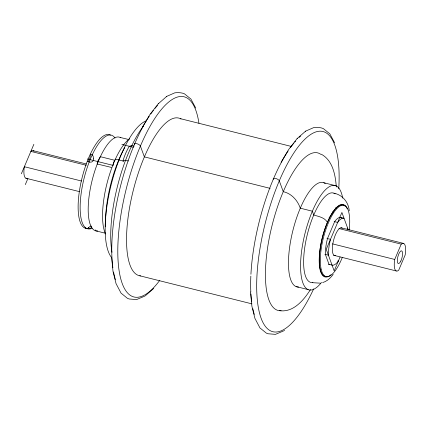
<?xml version="1.0" encoding="UTF-8"?>
<svg xmlns="http://www.w3.org/2000/svg" width="427" height="427" viewBox="0 0 427 427"><rect width="100%" height="100%" fill="white"/><g stroke="black" fill="none" stroke-linecap="round" stroke-linejoin="round"><path stroke-width="0.64" d="M21.35 173.805L33.872 144.31M25.31 184.613L27.867 178.593M334.645 221.682L327.472 238.576A24.179 7.905 -75.9 0 0 325.369 254.412L329.009 264.324M340.073 257.038L334.176 270.937L326.255 249.32L341.904 212.449L348.24 229.747M401.22 244.137A14.272 4.665 -75.9 0 1 405.18 254.946L398.679 270.259A14.272 4.665 -75.9 0 1 394.719 259.451L401.22 244.137L338.947 228.541M91.597 226.721L90.38 228.808L88.362 228.301A4.387 1.436 -75.9 0 0 88.458 227.399M142.212 127.454L149.834 114.666L158.23 103.83L166.781 96.342L174.83 92.819C177.931 92.51 181.598 92.504 184.485 93.844L190.917 99.053L195.731 108.036M281.099 162.233L288.721 149.439L297.117 138.604L305.668 131.116L313.717 127.593C316.813 127.283 320.485 127.278 323.367 128.618L329.804 133.832L334.619 142.815M310.493 289.517C303.837 300.037 293.418 312.724 279.471 310.669M333.199 274.428C330.493 277.977 327.055 281.366 322.647 282.589M153.736 288.422L145.191 295.9M158.23 103.83L158.63 103.483M166.343 96.721L166.781 96.342M297.117 138.604L297.518 138.257M305.23 131.5L305.668 131.116M284.072 330.679L284.51 330.306M97.196 163.979L111.378 167.411M144.673 296.173L136.549 299.578L129.21 298.991L127.481 298.361L121.049 293.135L116.053 283.64L113.016 271.481L111.623 257.155M283.56 330.946L275.431 334.357L268.097 333.765L266.368 333.135L259.936 327.915L254.94 318.419L251.898 306.26L250.51 291.929M91.148 225.974C88.88 226.358 87.951 229.87 85.496 228.248A4.387 1.436 -75.9 0 1 85.672 227.708M320.367 283.165L312.537 282.695M120.163 137.441L129.002 139.597M180.418 118.669L291.337 146.44M323.826 182.74L335.9 185.766M134.11 146.13L131.847 145.564L129.285 146.28A70.028 59.631 -20.1 0 0 122.955 161.011L125.575 160.28L128.404 160.99M121.866 144.422L133.256 147.272M270.12 188.366L144.363 156.874L140.408 146.066A3.293 1.35 23 0 0 136.795 143.691A3.293 1.35 23 0 0 134.366 144.556M115.605 159.17L123.83 161.23M114.431 160.21L100.356 156.682L97.591 161.443L97.175 163.973M87.348 158.951L112.968 165.366M334.144 221.554L337.666 222.435A24.158 7.894 -75.9 0 1 344.045 218.304L340.025 217.3A24.152 7.894 -75.9 0 0 339.337 217.183M347.172 228.087L347.679 228.215A24.158 7.894 -75.9 0 1 347.679 229.561M33.327 150.71L86.329 163.984M340.992 227.751L403.686 243.449M86.211 165.26L30.861 151.398A14.272 4.665 -75.9 0 1 34.048 151.302M326.97 238.453L330.493 239.333M81.6 181.043L24.36 166.711A14.272 4.665 -75.9 0 0 27.088 178.256M332.446 243.854L394.719 259.451M25.855 178.208L79.502 191.643M333.519 255.245L396.213 270.948M324.878 254.295L328.4 255.175A24.158 7.894 -75.9 0 1 330.487 239.333M337.906 260.822L338.414 260.95A24.158 7.894 -75.9 0 1 332.025 265.092M328.507 264.201L332.03 265.082M105.608 233.286L95.552 230.767L95.477 229.891M296.135 286.592L308.209 289.618M139.762 275.778L251.973 303.875M333.925 193.185C342.454 194.771 348.672 202.345 349.249 210.879M321.301 154.211C332.82 160.472 335.425 175.059 336.311 186.983M327.402 222.339C324.776 217.498 318.547 216.51 313.738 214.994L312.356 211.21L300.277 208.184C297.662 200.391 291.492 193.474 283.25 191.654L279.29 180.845A3.293 1.35 23 0 0 275.677 178.465A3.293 1.35 23 0 0 273.253 179.329M341.029 217.551L341.258 218.17M115.402 279.626A103.19 33.733 -75.9 0 1 113.55 271.983M112.877 267.772A103.19 33.733 -75.9 0 1 149.21 116.229M150.71 114.03A103.19 33.733 -75.9 0 1 153.336 110.438M155.017 108.325A103.19 33.733 -75.9 0 1 157.526 105.426M159.783 280.288A103.19 33.733 -75.9 0 1 117.985 259.077A103.19 33.733 -75.9 0 1 151.911 123.061A103.19 33.733 -75.9 0 1 198.945 123.248M254.284 314.4A103.19 33.733 -75.9 0 1 252.827 308.732M251.679 301.937A103.19 33.733 -75.9 0 1 250.921 293.915M250.82 291.988A103.19 33.733 -75.9 0 1 250.836 276.152M250.927 274.235A103.19 33.733 -75.9 0 1 288.097 151.003M290.344 147.742A103.19 33.733 -75.9 0 1 293.899 143.098M294.737 142.095A103.19 33.733 -75.9 0 1 295.575 141.129M299.21 137.345A103.19 33.733 -75.9 0 1 300.597 136.085M313.658 288.887A103.19 33.733 -75.9 0 1 257.657 302.978A103.19 33.733 -75.9 0 1 296.114 149.631A103.19 33.733 -75.9 0 1 338.766 188.782M140.627 275.895A81.237 26.554 -75.9 0 1 133.662 188.825A81.237 26.554 -75.9 0 1 181.021 118.984M281.115 310.68A81.237 26.554 -75.9 0 1 272.346 224.383A81.237 26.554 -75.9 0 1 320.821 154.35M298.617 287.019A53.791 17.582 -75.9 0 1 293.189 229.336A53.791 17.582 -75.9 0 1 325.251 183.562M321.504 282.428A53.791 17.582 -75.9 0 1 300.635 269.378A53.791 17.582 -75.9 0 1 318.174 199.521A53.791 17.582 -75.9 0 1 342.673 198.101M312.852 282.514A46.105 15.073 -75.9 0 1 307.472 233.879A46.105 15.073 -75.9 0 1 335.147 193.885M330.973 274.732A37.325 12.202 -75.9 0 1 322.198 238.143A37.325 12.202 -75.9 0 1 347.226 208.84M335.782 207.661A37.314 12.196 -75.9 0 1 336.054 208.712M320.939 269.624A37.314 12.196 -75.9 0 1 320.202 270.435M342.347 257.348A36.775 12.02 -75.9 0 1 320.821 267.398A36.775 12.02 -75.9 0 1 335.056 210.789A36.775 12.02 -75.9 0 1 349.195 230.126M326.671 276.44A36.775 12.02 -75.9 0 1 322.529 237.06A36.775 12.02 -75.9 0 1 344.786 206.017M329.809 264.446A24.179 7.905 -75.9 0 1 329.036 264.34M334.645 221.64A24.179 7.905 -75.9 0 1 341.034 217.503M335.441 255.517A14.272 4.665 -75.9 0 1 333.519 240.545A14.272 4.665 -75.9 0 1 342.273 228.29M329.11 217.754A28.545 9.33 -75.9 0 1 329.649 216.969M331.277 214.93A28.545 9.33 -75.9 0 1 332.083 214.098M332.291 212A27.445 8.972 -75.9 0 1 333.514 212.39M319.866 265.402A27.445 8.972 -75.9 0 1 319.241 265.274M111.671 257.657A72.457 23.682 -75.9 0 1 111.351 184.085A72.457 23.682 -75.9 0 1 146.498 120.713M105.666 226.86A61.477 20.096 -75.9 0 1 124.775 147.539M111.981 252.309A81.237 26.554 -75.9 0 1 143.424 126.104M97.73 230.943A48.304 15.788 -75.9 0 1 92.008 180.856A48.304 15.788 -75.9 0 1 120.59 137.659M92.147 228.173A48.304 15.788 -75.9 0 1 84.236 177.728A48.304 15.788 -75.9 0 1 114.986 138.017M105.554 233.98A52.692 17.224 -75.9 0 1 107.006 183.391A52.692 17.224 -75.9 0 1 129.691 138.695M113.011 165.5A4.393 1.436 -75.9 0 1 115.514 159.597M88.88 228.167A48.304 15.788 -75.9 0 1 81.546 180.013A48.304 15.788 -75.9 0 1 110.524 135.14M93.566 158.86L93.283 160.435A3.293 2.685 73.8 0 1 93.123 160.782C91.896 162.938 89.04 162.148 87.236 161.363A4.393 1.436 -75.9 0 0 89.387 159.463A4.393 1.436 -75.9 0 0 90.289 154.163C92.979 153.917 93.396 156.869 93.566 158.86M400.836 261.089A6.581 2.151 -75.9 0 0 401.652 250.841A6.581 2.151 -75.9 0 0 397.366 259.643A6.581 2.151 -75.9 0 0 400.836 261.089"/></g></svg>
